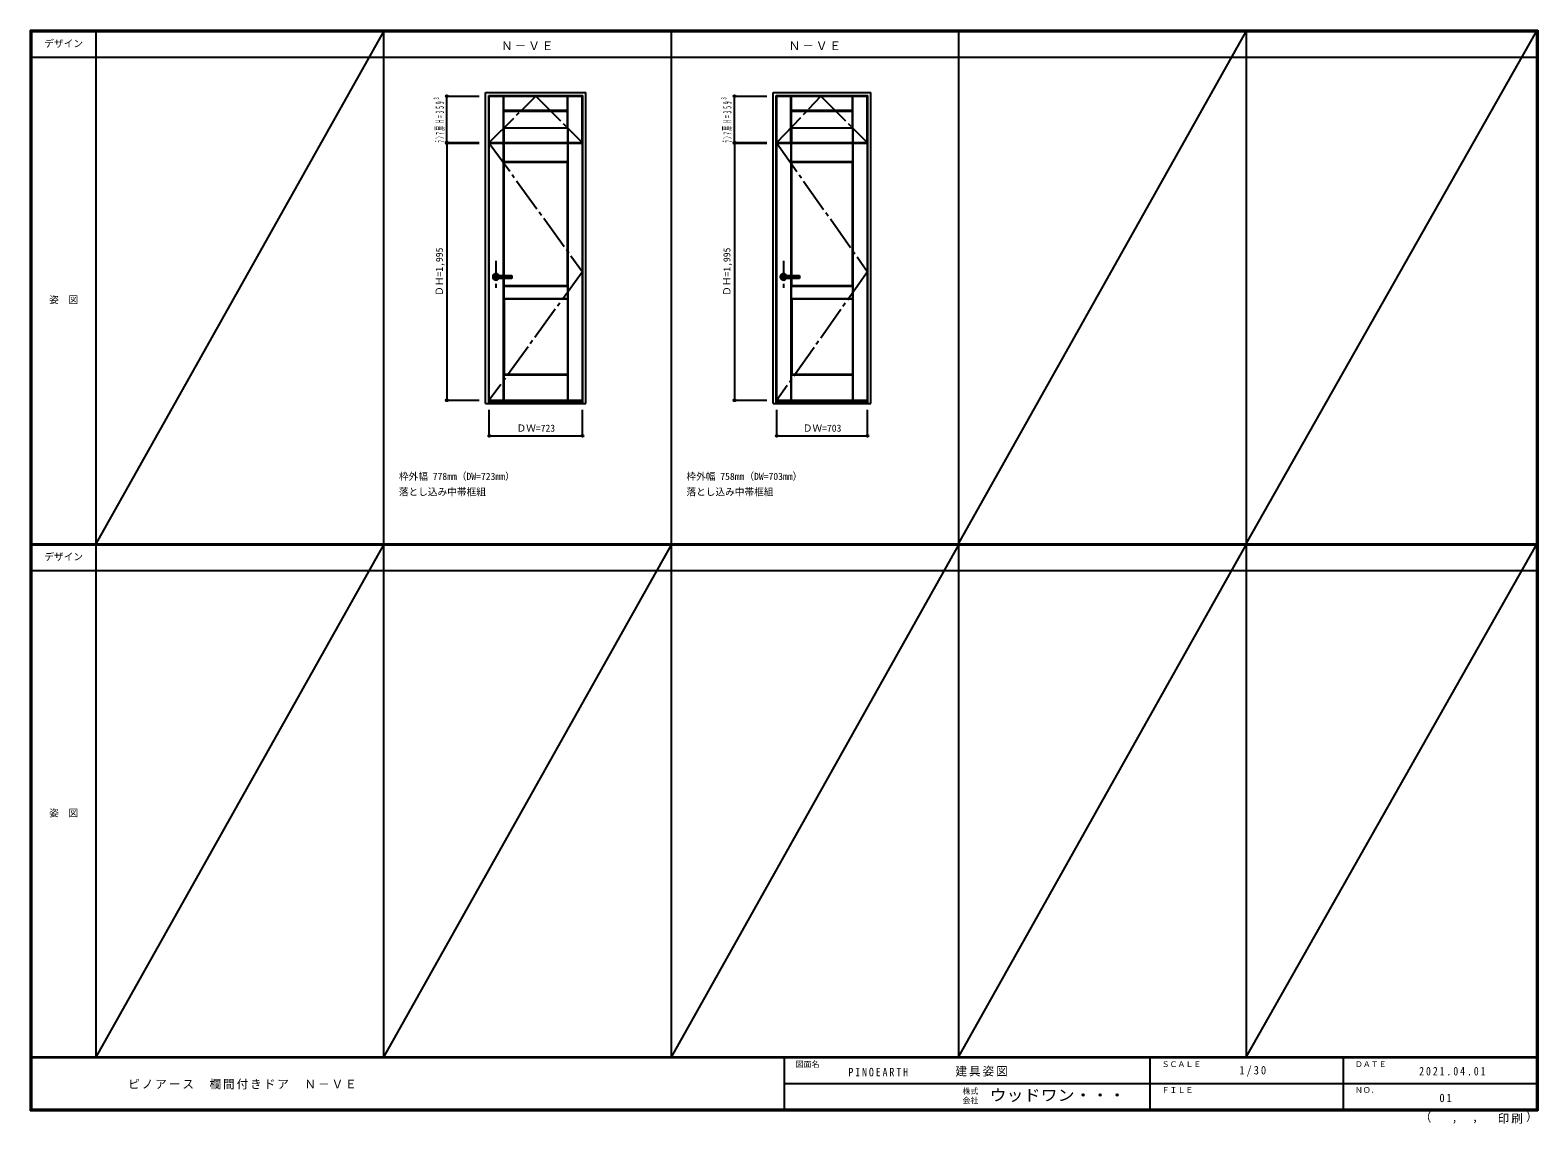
# Model space of a CAD drawing. Units: millimetres, scale not verified. Extents: x -6000 to 5700, y -4307 to 4175.
import ezdxf
from ezdxf.enums import TextEntityAlignment as Align

# ---------------------------------------------------------------- set-up
doc = ezdxf.new("R2010")
doc.units = ezdxf.units.MM
doc.header["$LTSCALE"] = 30
doc.header["$PDMODE"] = 32
doc.header["$PDSIZE"] = 15
doc.linetypes.add('CHAIN1', pattern=[8, 5, -1, 1, -1])
doc.linetypes.add('CHAIN2', pattern=[12, 9, -1, 1, -1])
for name, color, linetype in [('0-1_通り芯', 4, 'CHAIN1'), ('0-2_扉', 3, 'Continuous'), ('0-3_仕上げ', 7, 'Continuous'), ('0-4_枠', 3, 'Continuous'), ('0-5_レバー', 3, 'Continuous'), ('0-7', 7, 'CHAIN2'), ('0-A_文字', 7, 'Continuous'), ('0-B_寸法', 7, 'Continuous'), ('F-1_枠', 6, 'Continuous'), ('F-A_文字', 7, 'Continuous')]:
    doc.layers.add(name, color=color, linetype=linetype)
doc.styles.add('ＭＳ ゴシック', font='')
doc.styles.get('ＭＳ ゴシック').set_extended_font_data('MS Gothic')

msp = doc.modelspace()

# ---------------------------------------------------------------- linework, layer by layer
at = {"layer": '0-1_通り芯'}
for p, q in [((-2385.8, 2386.75), (-2385.8, 2176.75)), ((-154.2, 2386.75), (-154.2, 2176.75)), ((-2253.3, 2261.75), (-2430.8, 2261.75)), ((-21.7, 2261.75), (-199.2, 2261.75))]:
    msp.add_line(p, q, dxfattribs=at)
at = {"layer": '0-2_扉'}
for p, q in [((-2438.3, 3662.25), (-1715.3, 3662.25)), ((-2438.3, 3303.25), (-2438.3, 3662.25)), ((-1715.3, 3303.25), (-1715.3, 3662.25)), ((-206.7, 3662.25), (496.3, 3662.25)), ((-206.7, 3303.25), (-206.7, 3662.25)), ((496.3, 3303.25), (496.3, 3662.25)), ((-2438.3, 3303.25), (-1715.3, 3303.25)), ((-2436.8, 3299.25), (-1713.8, 3299.25)), ((-2436.8, 1304.25), (-2436.8, 3299.25)), ((-1713.8, 1304.25), (-1713.8, 3299.25)), ((-206.7, 3303.25), (496.3, 3303.25)), ((-205.2, 3299.25), (497.8, 3299.25)), ((-205.2, 1304.25), (-205.2, 3299.25)), ((497.8, 1304.25), (497.8, 3299.25)), ((-2436.8, 1304.25), (-1713.8, 1304.25)), ((-205.2, 1304.25), (497.8, 1304.25))]:
    msp.add_line(p, q, dxfattribs=at)
at = {"layer": '0-3_仕上げ'}
for p, q in [((-2327.3, 3303.25), (-2327.3, 3662.25)), ((-2325.8, 3549.75), (-2325.8, 3662.25)), ((-2324.3, 3551.25), (-2324.3, 3662.25)), ((-1829.3, 3551.25), (-1829.3, 3662.25)), ((-1826.3, 3303.25), (-1826.3, 3662.25)), ((-95.7, 3303.25), (-95.7, 3662.25)), ((-94.2, 3549.75), (-94.2, 3662.25)), ((-92.7, 3551.25), (-92.7, 3662.25)), ((382.3, 3551.25), (382.3, 3662.25)), ((385.3, 3303.25), (385.3, 3662.25)), ((-2324.3, 3551.25), (-2325.8, 3549.75)), ((-2325.8, 3549.75), (-2323.3, 3547.25)), ((-1829.3, 3551.25), (-2324.3, 3551.25)), ((-1827.8, 3549.75), (-1830.3, 3547.25)), ((-92.7, 3551.25), (-94.2, 3549.75)), ((-94.2, 3549.75), (-91.7, 3547.25)), ((382.3, 3551.25), (-92.7, 3551.25)), ((383.8, 3549.75), (381.3, 3547.25)), ((-2325.8, 3415.75), (-2323.3, 3418.25)), ((-2325.8, 3415.75), (-2325.8, 3303.25)), ((-2324.3, 3414.25), (-2325.8, 3415.75)), ((-1829.3, 3414.25), (-2324.3, 3414.25)), ((-2324.3, 3414.25), (-2324.3, 3303.25)), ((-1827.8, 3415.75), (-1830.3, 3418.25)), ((-1829.3, 3414.25), (-1829.3, 3303.25)), ((-94.2, 3415.75), (-91.7, 3418.25)), ((-94.2, 3415.75), (-94.2, 3303.25)), ((-92.7, 3414.25), (-94.2, 3415.75)), ((382.3, 3414.25), (-92.7, 3414.25)), ((-92.7, 3414.25), (-92.7, 3303.25)), ((383.8, 3415.75), (381.3, 3418.25)), ((382.3, 3414.25), (382.3, 3303.25)), ((-2325.8, 2273.25), (-2325.8, 3299.25)), ((-2322.8, 3153.25), (-2322.8, 3299.25)), ((-1827.8, 3153.25), (-1827.8, 3299.25)), ((-1824.8, 1304.25), (-1824.8, 3299.25)), ((-94.2, 2273.25), (-94.2, 3299.25)), ((-91.2, 3153.25), (-91.2, 3299.25)), ((383.8, 3153.25), (383.8, 3299.25)), ((385.3, 3151.75), (385.3, 3299.25)), ((386.8, 1304.25), (386.8, 3299.25)), ((-2322.8, 3153.25), (-2324.3, 3151.75)), ((-1827.8, 3153.25), (-2322.8, 3153.25)), ((-1826.3, 3151.75), (-1828.8, 3149.25)), ((-91.2, 3153.25), (-92.7, 3151.75)), ((383.8, 3153.25), (-91.2, 3153.25)), ((385.3, 3151.75), (382.8, 3149.25)), ((383.8, 3153.25), (385.3, 3151.75)), ((-2325.8, 1304.25), (-2325.8, 2250.25)), ((-94.2, 1304.25), (-94.2, 2250.25)), ((-2324.3, 2188.75), (-2321.8, 2191.25)), ((-2322.8, 2187.25), (-2324.3, 2188.75)), ((-1827.8, 2187.25), (-2322.8, 2187.25)), ((-2322.8, 2095.25), (-2322.8, 2187.25)), ((-1828.8, 2191.25), (-1826.3, 2188.75)), ((-1827.8, 2187.25), (-1826.3, 2188.75)), ((-1827.8, 2095.25), (-1827.8, 2187.25)), ((-1826.3, 2093.75), (-1826.3, 2188.75)), ((-92.7, 2188.75), (-90.2, 2191.25)), ((-92.7, 2093.75), (-92.7, 2188.75)), ((-91.2, 2187.25), (-92.7, 2188.75)), ((-91.2, 2095.25), (-91.2, 2187.25)), ((382.8, 2191.25), (385.3, 2188.75)), ((383.8, 2187.25), (385.3, 2188.75)), ((385.3, 2093.75), (385.3, 2188.75)), ((-2322.8, 2095.25), (-2324.3, 2093.75)), ((-2322.8, 2095.25), (-1827.8, 2095.25)), ((-1826.3, 2093.75), (-1828.8, 2091.25)), ((-1827.8, 2095.25), (-1826.3, 2093.75)), ((-91.2, 2095.25), (-92.7, 2093.75)), ((-90.2, 2091.25), (-92.7, 2093.75)), ((-91.2, 2095.25), (383.8, 2095.25)), ((385.3, 2093.75), (382.8, 2091.25)), ((383.8, 2095.25), (385.3, 2093.75)), ((-2322.8, 1500.25), (-2324.3, 1501.75)), ((-1827.8, 1500.25), (-2322.8, 1500.25)), ((-2322.8, 1304.25), (-2322.8, 1500.25)), ((-1828.8, 1504.25), (-1826.3, 1501.75)), ((-1827.8, 1500.25), (-1826.3, 1501.75)), ((-1827.8, 1304.25), (-1827.8, 1500.25)), ((-1826.3, 1304.25), (-1826.3, 1501.75)), ((-91.2, 1500.25), (-92.7, 1501.75)), ((-91.2, 1304.25), (-91.2, 1500.25)), ((382.8, 1504.25), (385.3, 1501.75)), ((383.8, 1500.25), (385.3, 1501.75)), ((385.3, 1304.25), (385.3, 1501.75))]:
    msp.add_line(p, q, dxfattribs=at)
at = {"layer": '0-3_仕上げ', "color": 3}
for p, q in [((-2323.3, 3547.25), (-1830.3, 3547.25)), ((-2323.3, 3418.25), (-2323.3, 3547.25)), ((-1830.3, 3418.25), (-1830.3, 3547.25)), ((-91.7, 3547.25), (381.3, 3547.25)), ((-91.7, 3418.25), (-91.7, 3547.25)), ((381.3, 3418.25), (381.3, 3547.25)), ((-2323.3, 3418.25), (-1830.3, 3418.25)), ((-91.7, 3418.25), (381.3, 3418.25)), ((-1828.8, 3149.25), (-2321.8, 3149.25)), ((-2321.8, 2273.25), (-2321.8, 3149.25)), ((-1828.8, 2191.25), (-1828.8, 3149.25)), ((382.8, 3149.25), (-90.2, 3149.25)), ((-90.2, 2273.25), (-90.2, 3149.25)), ((382.8, 2191.25), (382.8, 3149.25)), ((-2321.8, 2191.25), (-2321.8, 2250.25)), ((-90.2, 2191.25), (-90.2, 2250.25)), ((-1828.8, 2191.25), (-2321.8, 2191.25)), ((382.8, 2191.25), (-90.2, 2191.25)), ((-2321.8, 2091.25), (-2321.8, 1504.25)), ((-90.2, 2091.25), (382.8, 2091.25)), ((-90.2, 2091.25), (-90.2, 1504.25)), ((382.8, 2091.25), (382.8, 1504.25)), ((-1828.8, 1504.25), (-2321.8, 1504.25)), ((382.8, 1504.25), (-90.2, 1504.25))]:
    msp.add_line(p, q, dxfattribs=at)
at = {"layer": '0-3_仕上げ'}
for points in [[(-1829.3, 3551.25), (-1827.8, 3549.75), (-1827.8, 3662.25)], [(382.3, 3551.25), (383.8, 3549.75), (383.8, 3662.25)], [(-1829.3, 3414.25), (-1827.8, 3415.75), (-1827.8, 3303.25)], [(382.3, 3414.25), (383.8, 3415.75), (383.8, 3303.25)], [(-2321.8, 3149.25), (-2324.3, 3151.75), (-2324.3, 3299.25)], [(-1827.8, 3153.25), (-1826.3, 3151.75), (-1826.3, 3299.25)], [(-90.2, 3149.25), (-92.7, 3151.75), (-92.7, 3299.25)], [(-2321.8, 2091.25), (-2324.3, 2093.75), (-2324.3, 2188.75)], [(383.8, 2095.25), (383.8, 2187.25), (-91.2, 2187.25)], [(-2324.3, 1304.25), (-2324.3, 1501.75), (-2321.8, 1504.25)], [(-92.7, 1304.25), (-92.7, 1501.75), (-90.2, 1504.25)], [(383.8, 1304.25), (383.8, 1500.25), (-91.2, 1500.25)]]:
    msp.add_lwpolyline(points, dxfattribs=at)
at = {"layer": '0-3_仕上げ', "color": 3}
msp.add_lwpolyline([(-2321.8, 2091.25), (-1828.8, 2091.25), (-1828.8, 1504.25)], dxfattribs=at)
at = {"layer": '0-4_枠'}
for p, q in [((-2465.8, 3691.25), (-1687.8, 3691.25)), ((-2465.8, 1279.25), (-2465.8, 3691.25)), ((-2441.8, 3667.25), (-1711.8, 3667.25)), ((-2441.8, 1279.25), (-2441.8, 3667.25)), ((-1711.8, 1279.25), (-1711.8, 3667.25)), ((-1687.8, 1279.25), (-1687.8, 3691.25)), ((-234.2, 3691.25), (523.8, 3691.25)), ((-234.2, 1279.25), (-234.2, 3691.25)), ((-210.2, 3667.25), (499.8, 3667.25)), ((-210.2, 1279.25), (-210.2, 3667.25)), ((499.8, 1279.25), (499.8, 3667.25)), ((523.8, 1279.25), (523.8, 3691.25)), ((-2441.8, 1294.25), (-1711.8, 1294.25)), ((-2441.8, 1291.25), (-1711.8, 1291.25)), ((-210.2, 1294.25), (499.8, 1294.25)), ((-210.2, 1291.25), (499.8, 1291.25)), ((-2465.8, 1279.25), (-1687.8, 1279.25)), ((-234.2, 1279.25), (523.8, 1279.25))]:
    msp.add_line(p, q, dxfattribs=at)
at = {"layer": '0-5_レバー'}
for p, q in [((-2385.8, 2271.25), (-2366.8, 2271.25)), ((-2385.8, 2252.25), (-2366.8, 2252.25)), ((-2366.8, 2272.25), (-2365.8, 2273.25)), ((-2366.8, 2251.25), (-2366.8, 2272.25)), ((-2366.8, 2251.25), (-2365.8, 2250.25)), ((-2365.8, 2273.25), (-2261.8, 2273.25)), ((-2261.8, 2250.25), (-2365.8, 2250.25)), ((-2260.8, 2272.25), (-2261.8, 2273.25)), ((-2260.8, 2251.25), (-2261.8, 2250.25)), ((-2260.8, 2251.25), (-2260.8, 2272.25)), ((-154.2, 2271.25), (-135.2, 2271.25)), ((-154.2, 2252.25), (-135.2, 2252.25)), ((-135.2, 2272.25), (-134.2, 2273.25)), ((-135.2, 2251.25), (-135.2, 2272.25)), ((-135.2, 2251.25), (-134.2, 2250.25)), ((-134.2, 2273.25), (-30.2, 2273.25)), ((-30.2, 2250.25), (-134.2, 2250.25)), ((-29.2, 2272.25), (-30.2, 2273.25)), ((-29.2, 2251.25), (-30.2, 2250.25)), ((-29.2, 2251.25), (-29.2, 2272.25))]:
    msp.add_line(p, q, dxfattribs=at)
at = {"layer": '0-5_レバー', "color": 4}
for p, q in [((-2365.8, 2250.25), (-2365.8, 2273.25)), ((-2261.8, 2273.25), (-2261.8, 2250.25)), ((-134.2, 2250.25), (-134.2, 2273.25)), ((-30.2, 2273.25), (-30.2, 2250.25))]:
    msp.add_line(p, q, dxfattribs=at)
for centre, radius, start, end in [((-2385.8, 2261.75), 24.55, 27.93255, 332.06745), ((-2385.8, 2261.75), 11, 59.72736, 300.27264), ((-154.2, 2261.75), 24.55, 27.93255, 332.06745), ((-154.2, 2261.75), 11, 59.72736, 300.27264)]:
    msp.add_arc(centre, radius, start, end, dxfattribs=at)
at = {"layer": '0-5_レバー'}
for centre in [(-2385.8, 2261.75), (-154.2, 2261.75)]:
    msp.add_arc(centre, 9.5, 90, 270, dxfattribs=at)
at = {"layer": '0-7'}
for p, q in [((-2438.3, 3303.25), (-2076.8, 3662.25)), ((-2076.8, 3662.25), (-1715.3, 3303.25)), ((-206.7, 3303.25), (134.8, 3662.25)), ((134.8, 3662.25), (496.3, 3303.25))]:
    msp.add_line(p, q, dxfattribs=at)
for points in [[(-2436.8, 3299.25), (-1713.8, 2301.75), (-2436.8, 1304.25)], [(-205.2, 3299.25), (497.8, 2301.75), (-205.2, 1304.25)]]:
    msp.add_lwpolyline(points, dxfattribs=at)
at = {"layer": '0-B_寸法', "color": 4}
for p, q in [((-2765.8, 3662.25), (-2515.8, 3662.25)), ((-2765.8, 3303.25), (-2765.8, 3662.25)), ((-534.2, 3662.25), (-284.2, 3662.25)), ((-534.2, 3303.25), (-534.2, 3662.25)), ((-2765.8, 3303.25), (-2515.8, 3303.25)), ((-2765.8, 3299.25), (-2765.8, 1304.25)), ((-2765.8, 3299.25), (-2515.8, 3299.25)), ((-534.2, 3303.25), (-284.2, 3303.25)), ((-534.2, 3299.25), (-534.2, 1304.25)), ((-534.2, 3299.25), (-284.2, 3299.25)), ((-2765.8, 1304.25), (-2515.8, 1304.25)), ((-534.2, 1304.25), (-284.2, 1304.25)), ((-2436.8, 1029.25), (-2436.8, 1229.25)), ((-205.2, 1029.25), (-205.2, 1229.25))]:
    msp.add_line(p, q, dxfattribs=at)
for points in [[(-2436.8, 1029.25), (-1713.8, 1029.25), (-1713.8, 1229.25)], [(-205.2, 1029.25), (497.8, 1029.25), (497.8, 1229.25)]]:
    msp.add_lwpolyline(points, dxfattribs=at)
at = {"layer": '0-B_寸法'}
for p in [(-2765.8, 3662.25), (-534.2, 3662.25), (-2765.8, 3303.25), (-2765.8, 3299.25), (-534.2, 3303.25), (-534.2, 3299.25), (-2765.8, 1304.25), (-534.2, 1304.25), (-2436.8, 1029.25), (-1713.8, 1029.25), (-205.2, 1029.25), (497.8, 1029.25)]:
    msp.add_point(p, dxfattribs=at)
at = {"layer": 'F-1_枠'}
for p, q in [((-6000, 4175), (5700, 4175)), ((-6000, 4175), (-6000, -4205)), ((-6000, 4170), (5700, 4170)), ((-6000, 4165), (5700, 4165)), ((-5995, 4175), (-5995, -4205)), ((-5990, 4175), (-5990, -4205)), ((-5490, 4175), (-5490, -3790)), ((-3258.4, 4175), (-3258.4, -3790)), ((-1026.8, 4175), (-1026.8, -3790)), ((1204.8, 4175), (1204.8, -3790)), ((3436.4, 4175), (3436.4, -3790)), ((5690, 4175), (5690, -4205)), ((5695, 4175), (5695, -4205)), ((5700, 4175), (5700, -4205)), ((-6000, 3965), (5700, 3965)), ((-6000, 190.5), (5700, 190.5)), ((-6000, 187.5), (5700, 187.5)), ((-6000, 184.5), (5700, 184.5)), ((-6000, -15.5), (5700, -15.5)), ((5700, -3790), (-6000, -3790)), ((5700, -3795), (-6000, -3795)), ((-150, -3795), (-150, -4195)), ((2690, -3795), (2690, -4195)), ((4190, -3795), (4190, -4195)), ((-150, -3995), (5690, -3995.01)), ((5700, -4195), (-6000, -4195)), ((5700, -4200), (-6000, -4200)), ((5700, -4205), (-6000, -4205))]:
    msp.add_line(p, q, dxfattribs=at)
at = {"layer": 'F-A_文字'}
for p, q in [((-3258.4, 4165), (-5490, 190.5)), ((1204.8, 190.5), (3436.4, 4165)), ((3436.4, 190.5), (5690, 4165)), ((-3258.4, 184.5), (-5490, -3790)), ((-1026.8, 184.5), (-3258.4, -3790)), ((1204.8, 184.5), (-1026.8, -3790)), ((1204.8, -3790), (3436.4, 184.5)), ((3436.4, -3790), (5690, 184.5))]:
    msp.add_line(p, q, dxfattribs=at)

# ---------------------------------------------------------------- texts
at = {"layer": '0-A_文字', "style": 'ＭＳ ゴシック'}
for s, p in [('枠外幅 778mm（DW=723mm）', (-3138.4, 670.5)), ('枠外幅 758mm（DW=703mm）', (-906.8, 670.5)), ('落とし込み中帯框組', (-3138.4, 550.5)), ('落とし込み中帯框組', (-906.8, 550.5))]:
    msp.add_text(s, height=54.99, dxfattribs=at).set_placement(p, align=Align.BOTTOM_LEFT)
at = {"layer": '0-A_文字', "char_height": 65.98, "attachment_point": 7, "style": 'ＭＳ ゴシック'}
for insert in [(-2345.1, 4020), (-113.5, 4020)]:
    msp.add_mtext('\\T1.17;Ｎ－ＶＥ', dxfattribs=dict(at, insert=insert))
at = {"layer": '0-B_寸法', "style": 'ＭＳ ゴシック'}
for p in [(-2780.8, 2114.25), (-549.2, 2114.25)]:
    msp.add_text('ＤＨ=1,995', height=54.99, rotation=90, dxfattribs=at).set_placement(p, align=Align.BOTTOM_LEFT)
for s, p in [('ＤＷ=723', (-2225.8, 1044.25)), ('ＤＷ=703', (-4.2, 1044.25))]:
    msp.add_text(s, height=54.99, dxfattribs=at).set_placement(p, align=Align.BOTTOM_LEFT)
at = {"layer": '0-B_寸法', "char_height": 65.98, "attachment_point": 7, "rotation": 90, "style": 'ＭＳ ゴシック'}
for insert in [(-2780.8, 3302.75), (-549.2, 3302.75)]:
    msp.add_mtext('\\T1.67;\\W0.4;ﾗﾝﾏ扉H=359³', dxfattribs=dict(at, insert=insert))
at = {"layer": 'F-A_文字', "style": 'ＭＳ ゴシック'}
for s, height, p in [('デザイン', 54.99, (-5890, 4027.5)), ('姿\u3000図', 54.99, (-5852.5, 2040.25)), ('デザイン', 54.99, (-5890, 47)), ('姿\u3000図', 54.99, (-5852.5, -1940.25)), ('図面名', 43.99, (-60, -3880)), ('ＳＣＡＬＥ', 43.99, (2780, -3880)), ('ＤＡＴＥ', 43.99, (4280, -3880)), ('株式', 43.99, (1235, -4089)), ('ＦＩＬＥ', 43.99, (2780, -4080)), ('ＮＯ．', 43.99, (4280, -4080)), ('会社', 43.99, (1235, -4161)), ('（', 65.98, (4784.03, -4308.31)), ('）', 65.98, (5608.4, -4304.13)), (',', 65.98, (5031.28, -4308.31)), (',', 65.98, (5190.2, -4305.53))]:
    msp.add_text(s, height=height, dxfattribs=at).set_placement(p, align=Align.BOTTOM_LEFT)
at = {"layer": 'F-A_文字', "style": 'ＭＳ ゴシック', "width": 1.1}
msp.add_text('ウッドワン・・・', height=87.98, dxfattribs=at).set_placement((1445, -4155), align=Align.BOTTOM_LEFT)
at = {"layer": 'F-A_文字', "char_height": 65.98, "attachment_point": 7, "style": 'ＭＳ ゴシック'}
for s, insert in [('\\T1.17;建具姿図', (1180.42, -3940)), ('\\T1.38;\\W0.9;1/30', (3383.75, -3940)), ('\\T1.17;ピノアース\u3000欄間付きドア\u3000Ｎ－ＶＥ', (-5240, -4040)), ('\\T1.39;\\W0.85;PINOEARTH', (350, -3940)), ('\\T1.39;\\W0.85;2021.04.01', (4778.75, -3932.5)), ('\\T1.36;\\W0.9;01', (4936.25, -4140)), ('\\T1.17;印刷', (5388.15, -4306.92))]:
    msp.add_mtext(s, dxfattribs=dict(at, insert=insert))

doc.saveas('drawing.dxf')
